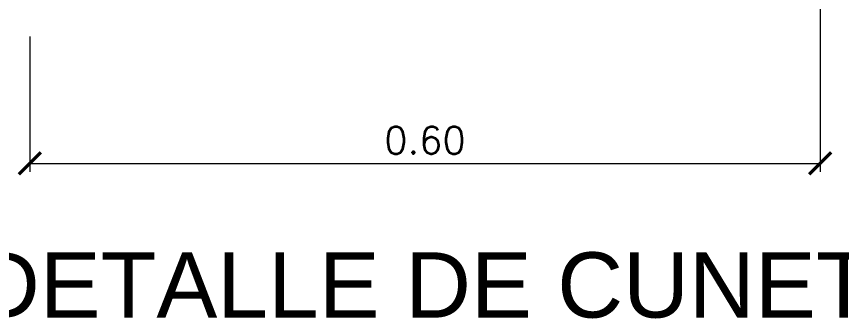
# Model space of a CAD drawing. Header units: millimetres. Extents: x 607619 to 1211550, y 1310734 to 2622648.
# Drawn here: x 607640.32 to 607668.32, y 1310915.43 to 1310925.69 of the extents above; entities that cross this region are included whole.
import ezdxf

# ---------------------------------------------------------------- set-up
doc = ezdxf.new("R2010")
doc.units = ezdxf.units.MM
doc.layers.add('EDIFICIOS', color=4, linetype='Continuous')
doc.layers.add('Tubería A-Pluvial', color=7, linetype='Continuous')
doc.styles.add('Ambientes', font='swiss.ttf', dxfattribs={"height": 0.2})
doc.styles.add('ROMANS', font='ROMANS', dxfattribs={"height": 0.2})

# ---------------------------------------------------------------- blocks, each defined once
blk = doc.blocks.new('_ArchTick')
at = {"color": 0, "linetype": 'ByBlock', "const_width": 0.15}
blk.add_lwpolyline([(-0.5, -0.5), (0.5, 0.5)], dxfattribs=at)

msp = doc.modelspace()

# ---------------------------------------------------------------- linework, layer by layer
at = {"layer": 'Tubería A-Pluvial', "color": 7, "lineweight": 0}
for p, q in [((607667.594, 1310927.225), (607667.594, 1310920.413)), ((607640.775, 1310925.014), (607640.775, 1310920.413)), ((607640.775, 1310920.701), (607667.594, 1310920.701))]:
    msp.add_line(p, q, dxfattribs=at)

# ---------------------------------------------------------------- block references
at = {"layer": 'Tubería A-Pluvial', "color": 7, "lineweight": 0, "xscale": 0.7488000000000001, "yscale": 0.7488000000000001, "zscale": 0.7488000000000001, "rotation": 180}
msp.add_blockref('_ArchTick', (607640.775, 1310920.701), dxfattribs=at)
at = {"layer": 'Tubería A-Pluvial', "color": 7, "lineweight": 0, "xscale": 0.7488000000000001, "yscale": 0.7488000000000001, "zscale": 0.7488000000000001}
msp.add_blockref('_ArchTick', (607667.594, 1310920.701), dxfattribs=at)

# ---------------------------------------------------------------- texts
at = {"layer": 'EDIFICIOS', "color": 7, "lineweight": 0, "style": 'Ambientes'}
msp.add_text('DETALLE DE CUNETA', height=2.21697, dxfattribs=at).set_placement((607638.879, 1310915.461))
at = {"layer": 'Tubería A-Pluvial', "color": 7, "lineweight": 0, "insert": (607654.184, 1310921.485), "char_height": 0.9216, "attachment_point": 5, "style": 'ROMANS'}
msp.add_mtext('\\A1;0.60', dxfattribs=at)

doc.saveas('drawing.dxf')
